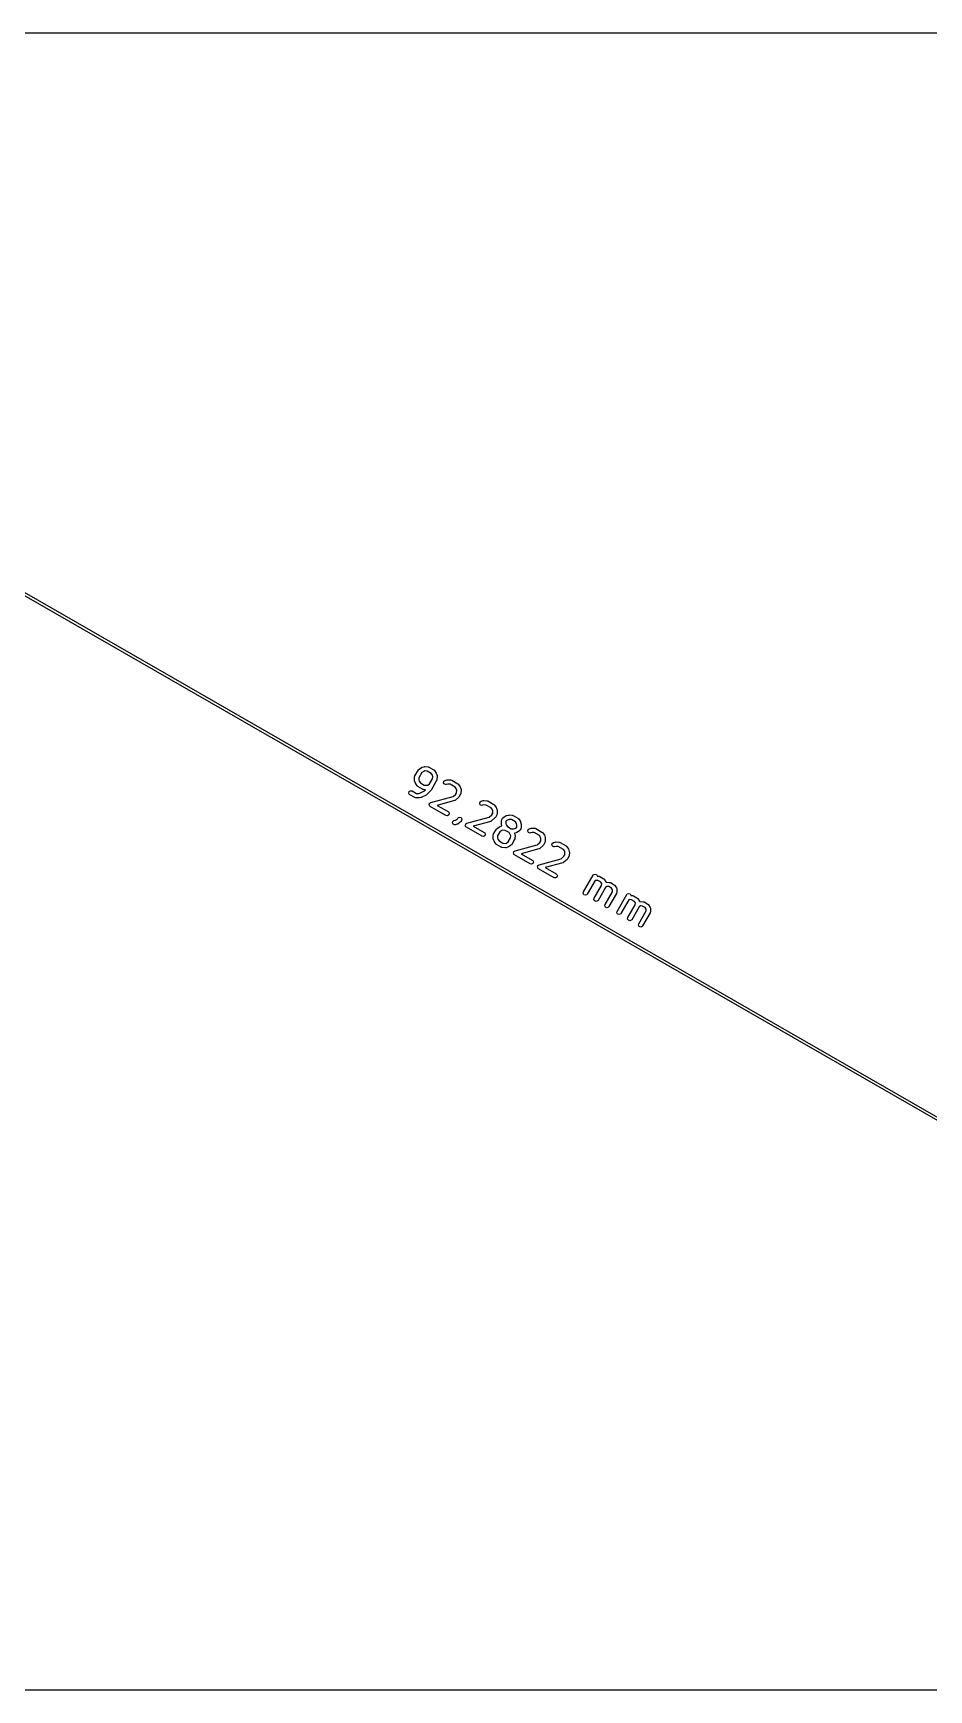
# Model space of a CAD drawing. Extents: x 2.16 to 9.36, y -6.25 to -0.75.
# Drawn here: x 4.506 to 5.717, y -5.077 to -2.837 of the extents above; entities that cross this region are included whole.
import ezdxf

# ---------------------------------------------------------------- set-up
doc = ezdxf.new("R2010")
doc.units = 0
doc.header["$MEASUREMENT"] = 0
doc.layers.add('BLACK', color=7, linetype='CONTINUOUS')

msp = doc.modelspace()

# ---------------------------------------------------------------- linework, layer by layer
at = {"layer": 'BLACK', "linetype": 'CONTINUOUS'}
for p, q in [((5, -2.8366), (3.5846, -2.8366)), ((5.2559, -2.8366), (5, -2.8366)), ((6.9272, -2.8366), (5.2559, -2.8366)), ((3.6535, -3.1093), (6.6614, -4.8389)), ((6.6614, -4.8434), (3.6535, -3.1139)), ((5.0277, -3.8319), (5.0312, -3.8296)), ((5.0312, -3.8296), (5.032, -3.8292)), ((5.032, -3.8292), (5.0321, -3.8292)), ((5.0321, -3.8292), (5.0346, -3.8285)), ((5.0346, -3.8285), (5.0355, -3.8284)), ((5.0355, -3.8284), (5.0356, -3.8284)), ((5.0356, -3.8284), (5.0398, -3.8287)), ((5.0398, -3.8287), (5.0408, -3.8289)), ((5.0408, -3.8289), (5.0409, -3.829)), ((5.0409, -3.829), (5.0411, -3.8291)), ((5.0411, -3.8291), (5.0476, -3.8328)), ((5.0215, -3.8465), (5.0217, -3.8423)), ((5.0215, -3.8466), (5.0215, -3.8465)), ((5.0216, -3.8475), (5.0215, -3.8466)), ((5.0223, -3.85), (5.0216, -3.8475)), ((5.0217, -3.8423), (5.022, -3.8413)), ((5.022, -3.8413), (5.0221, -3.8412)), ((5.0221, -3.841), (5.0268, -3.8329)), ((5.0221, -3.8412), (5.0221, -3.841)), ((5.0223, -3.8501), (5.0223, -3.85)), ((5.0227, -3.8509), (5.0223, -3.8501)), ((5.025, -3.8544), (5.0227, -3.8509)), ((5.0268, -3.8329), (5.0275, -3.8321)), ((5.0276, -3.8434), (5.0274, -3.8464)), ((5.0274, -3.8464), (5.0279, -3.848)), ((5.0275, -3.8321), (5.0276, -3.8321)), ((5.0276, -3.8321), (5.0277, -3.8319)), ((5.0316, -3.8365), (5.0276, -3.8434)), ((5.0279, -3.848), (5.0295, -3.8505)), ((5.0295, -3.8505), (5.0348, -3.8536)), ((5.0341, -3.8348), (5.0316, -3.8365)), ((5.0357, -3.8343), (5.0341, -3.8348)), ((5.0387, -3.8345), (5.0357, -3.8343)), ((5.044, -3.8376), (5.0387, -3.8345)), ((5.0395, -3.8533), (5.042, -3.8516)), ((5.042, -3.8516), (5.046, -3.8447)), ((5.0514, -3.8471), (5.0439, -3.8601)), ((5.0457, -3.8401), (5.044, -3.8376)), ((5.0461, -3.8417), (5.0457, -3.8401)), ((5.046, -3.8447), (5.0461, -3.8417)), ((5.0476, -3.8328), (5.0484, -3.8334)), ((5.0484, -3.8334), (5.0484, -3.8336)), ((5.0484, -3.8336), (5.0486, -3.8337)), ((5.0486, -3.8337), (5.0509, -3.8372)), ((5.0509, -3.8372), (5.0512, -3.838)), ((5.0512, -3.838), (5.0513, -3.8381)), ((5.0513, -3.8381), (5.052, -3.8406)), ((5.0515, -3.8469), (5.0514, -3.8471)), ((5.0516, -3.8468), (5.0515, -3.8469)), ((5.0518, -3.8458), (5.0516, -3.8468)), ((5.0521, -3.8416), (5.0518, -3.8458)), ((5.052, -3.8406), (5.052, -3.8415)), ((5.052, -3.8415), (5.0521, -3.8416)), ((5.0608, -3.8501), (5.0613, -3.8481)), ((5.0617, -3.8519), (5.0608, -3.8501)), ((5.0613, -3.8481), (5.063, -3.847)), ((5.0635, -3.8528), (5.0617, -3.8519)), ((5.063, -3.847), (5.0655, -3.8463)), ((5.0645, -3.8527), (5.0635, -3.8528)), ((5.0666, -3.8521), (5.0645, -3.8527)), ((5.0655, -3.8463), (5.0664, -3.8462)), ((5.0664, -3.8462), (5.0665, -3.8462)), ((5.0665, -3.8462), (5.0707, -3.8464)), ((5.0696, -3.8523), (5.0666, -3.8521)), ((5.0765, -3.8563), (5.0696, -3.8523)), ((5.0707, -3.8464), (5.0716, -3.8467)), ((5.0716, -3.8467), (5.0718, -3.8468)), ((5.0718, -3.8468), (5.072, -3.8468)), ((5.072, -3.8468), (5.0801, -3.8515)), ((5.0801, -3.8515), (5.0809, -3.8521)), ((5.0809, -3.8521), (5.0809, -3.8523)), ((5.0809, -3.8523), (5.0811, -3.8524)), ((5.0811, -3.8524), (5.0834, -3.8559)), ((5.0138, -3.8639), (5.0145, -3.862)), ((5.0145, -3.8658), (5.0138, -3.8639)), ((5.0145, -3.862), (5.0162, -3.861)), ((5.0153, -3.8664), (5.0145, -3.8658)), ((5.0218, -3.8702), (5.0153, -3.8664)), ((5.0162, -3.861), (5.0182, -3.8613)), ((5.0182, -3.8613), (5.0241, -3.8647)), ((5.0219, -3.8702), (5.0218, -3.8702)), ((5.0221, -3.8703), (5.0219, -3.8702)), ((5.0231, -3.8706), (5.0221, -3.8703)), ((5.0272, -3.8708), (5.0231, -3.8706)), ((5.0241, -3.8647), (5.0271, -3.8649)), ((5.0251, -3.8545), (5.025, -3.8544)), ((5.0252, -3.8546), (5.0251, -3.8545)), ((5.026, -3.8553), (5.0252, -3.8546)), ((5.0325, -3.859), (5.026, -3.8553)), ((5.0271, -3.8649), (5.0289, -3.8644)), ((5.0273, -3.8708), (5.0272, -3.8708)), ((5.0282, -3.8707), (5.0273, -3.8708)), ((5.0307, -3.87), (5.0282, -3.8707)), ((5.0289, -3.8644), (5.0343, -3.8617)), ((5.0309, -3.8699), (5.0307, -3.87)), ((5.0313, -3.8698), (5.0309, -3.8699)), ((5.0373, -3.8668), (5.0313, -3.8698)), ((5.0327, -3.8591), (5.0325, -3.859)), ((5.0328, -3.8592), (5.0327, -3.8591)), ((5.0338, -3.8594), (5.0328, -3.8592)), ((5.0363, -3.8596), (5.0338, -3.8594)), ((5.0343, -3.8617), (5.0363, -3.8596)), ((5.0348, -3.8536), (5.0378, -3.8537)), ((5.0382, -3.8662), (5.0373, -3.8668)), ((5.0373, -3.8668), (5.0373, -3.8668)), ((5.0378, -3.8537), (5.0395, -3.8533)), ((5.0435, -3.8606), (5.0382, -3.8662)), ((5.0436, -3.8605), (5.0435, -3.8606)), ((5.0439, -3.8601), (5.0436, -3.8605)), ((5.0436, -3.8769), (5.0736, -3.8688)), ((5.0758, -3.8743), (5.052, -3.8808)), ((5.0736, -3.8688), (5.0772, -3.8656)), ((5.076, -3.8742), (5.0758, -3.8743)), ((5.0762, -3.8742), (5.076, -3.8742)), ((5.077, -3.8737), (5.0762, -3.8742)), ((5.0782, -3.8588), (5.0765, -3.8563)), ((5.0815, -3.8697), (5.077, -3.8737)), ((5.0772, -3.8656), (5.0785, -3.8634)), ((5.0786, -3.8604), (5.0782, -3.8588)), ((5.0785, -3.8634), (5.0786, -3.8604)), ((5.0821, -3.869), (5.0815, -3.8697)), ((5.0815, -3.8697), (5.0815, -3.8697)), ((5.0839, -3.8658), (5.0821, -3.869)), ((5.0834, -3.8559), (5.0837, -3.8567)), ((5.0837, -3.8567), (5.0838, -3.8568)), ((5.0838, -3.8568), (5.0845, -3.8593)), ((5.084, -3.8656), (5.0839, -3.8658)), ((5.0841, -3.8654), (5.084, -3.8656)), ((5.0843, -3.8645), (5.0841, -3.8654)), ((5.0846, -3.8603), (5.0843, -3.8645)), ((5.0845, -3.8593), (5.0845, -3.8602)), ((5.0845, -3.8602), (5.0846, -3.8603)), ((5.1101, -3.8762), (5.1117, -3.875)), ((5.1117, -3.875), (5.1143, -3.8743)), ((5.1143, -3.8743), (5.1152, -3.8742)), ((5.1152, -3.8742), (5.1152, -3.8742)), ((5.1152, -3.8742), (5.1194, -3.8745)), ((5.1194, -3.8745), (5.1204, -3.8747)), ((5.1204, -3.8747), (5.1205, -3.8748)), ((5.1205, -3.8748), (5.1207, -3.8748)), ((5.1207, -3.8748), (5.1288, -3.8795)), ((5.0414, -3.8798), (5.0417, -3.8789)), ((5.0414, -3.8799), (5.0414, -3.8798)), ((5.0414, -3.88), (5.0414, -3.8799)), ((5.0418, -3.8808), (5.0414, -3.88)), ((5.0417, -3.8789), (5.0419, -3.8781)), ((5.0421, -3.8817), (5.0418, -3.8808)), ((5.0419, -3.8781), (5.042, -3.878)), ((5.042, -3.878), (5.0421, -3.8779)), ((5.0421, -3.8779), (5.0429, -3.8774)), ((5.0422, -3.8818), (5.0421, -3.8817)), ((5.0423, -3.8819), (5.0422, -3.8818)), ((5.0424, -3.8819), (5.0423, -3.8819)), ((5.0429, -3.8823), (5.0424, -3.8819)), ((5.0429, -3.8774), (5.0436, -3.8769)), ((5.064, -3.8945), (5.0429, -3.8823)), ((5.052, -3.8808), (5.067, -3.8893)), ((5.066, -3.8948), (5.064, -3.8945)), ((5.0677, -3.8938), (5.066, -3.8948)), ((5.067, -3.8893), (5.0677, -3.89)), ((5.0677, -3.89), (5.0684, -3.8919)), ((5.0684, -3.8919), (5.0677, -3.8938)), ((5.0801, -3.8982), (5.0808, -3.8974)), ((5.0808, -3.8974), (5.0827, -3.8967)), ((5.0827, -3.8967), (5.0846, -3.8974)), ((5.0846, -3.8974), (5.0856, -3.8991)), ((5.0923, -3.9049), (5.1224, -3.8968)), ((5.1096, -3.8781), (5.1101, -3.8762)), ((5.1104, -3.8799), (5.1096, -3.8781)), ((5.1122, -3.8808), (5.1104, -3.8799)), ((5.1133, -3.8807), (5.1122, -3.8808)), ((5.1154, -3.8801), (5.1133, -3.8807)), ((5.1184, -3.8803), (5.1154, -3.8801)), ((5.1253, -3.8843), (5.1184, -3.8803)), ((5.1224, -3.8968), (5.1259, -3.8937)), ((5.127, -3.8868), (5.1253, -3.8843)), ((5.1302, -3.8978), (5.1258, -3.9017)), ((5.1259, -3.8937), (5.1272, -3.8914)), ((5.1274, -3.8884), (5.127, -3.8868)), ((5.1272, -3.8914), (5.1274, -3.8884)), ((5.1288, -3.8795), (5.1296, -3.8802)), ((5.1296, -3.8802), (5.1297, -3.8803)), ((5.1297, -3.8803), (5.1298, -3.8804)), ((5.1298, -3.8804), (5.1321, -3.8839)), ((5.1303, -3.8977), (5.1302, -3.8978)), ((5.1308, -3.897), (5.1303, -3.8977)), ((5.1327, -3.8938), (5.1308, -3.897)), ((5.1321, -3.8839), (5.1325, -3.8847)), ((5.1325, -3.8847), (5.1325, -3.8848)), ((5.1325, -3.8848), (5.1332, -3.8874)), ((5.1328, -3.8935), (5.1327, -3.8936)), ((5.1327, -3.8936), (5.1327, -3.8938)), ((5.1331, -3.8925), (5.1328, -3.8935)), ((5.1333, -3.8883), (5.1331, -3.8925)), ((5.1332, -3.8874), (5.1333, -3.8882)), ((5.1333, -3.8882), (5.1333, -3.8883)), ((5.1406, -3.8983), (5.1412, -3.8975)), ((5.1412, -3.8975), (5.1414, -3.8975)), ((5.1414, -3.8975), (5.1415, -3.8973)), ((5.1415, -3.8973), (5.145, -3.895)), ((5.145, -3.895), (5.1458, -3.8947)), ((5.1458, -3.8947), (5.1459, -3.8946)), ((5.1459, -3.8946), (5.1484, -3.8939)), ((5.1484, -3.8939), (5.1493, -3.8939)), ((5.1493, -3.8939), (5.1494, -3.8938)), ((5.1494, -3.8938), (5.1535, -3.8941)), ((5.1535, -3.8941), (5.1545, -3.8943)), ((5.1545, -3.8943), (5.1547, -3.8944)), ((5.1547, -3.8944), (5.1548, -3.8945)), ((5.1548, -3.8945), (5.1613, -3.8982)), ((5.0727, -3.9045), (5.0733, -3.9026)), ((5.0736, -3.9064), (5.0727, -3.9045)), ((5.0733, -3.9026), (5.0749, -3.9014)), ((5.0754, -3.9072), (5.0736, -3.9064)), ((5.0749, -3.9014), (5.077, -3.9008)), ((5.0764, -3.9071), (5.0754, -3.9072)), ((5.079, -3.9064), (5.0764, -3.9071)), ((5.077, -3.9008), (5.0795, -3.8992)), ((5.0791, -3.9064), (5.079, -3.9064)), ((5.0799, -3.906), (5.0791, -3.9064)), ((5.0795, -3.8992), (5.0801, -3.8982)), ((5.0834, -3.9037), (5.0799, -3.906)), ((5.0835, -3.9036), (5.0834, -3.9037)), ((5.0836, -3.9035), (5.0835, -3.9036)), ((5.0843, -3.9027), (5.0836, -3.9035)), ((5.0852, -3.9011), (5.0843, -3.9027)), ((5.0856, -3.8991), (5.0852, -3.9011)), ((5.0902, -3.9078), (5.0905, -3.907)), ((5.0902, -3.9079), (5.0902, -3.9078)), ((5.0902, -3.9081), (5.0902, -3.9079)), ((5.0905, -3.9089), (5.0902, -3.9081)), ((5.0905, -3.907), (5.0907, -3.9061)), ((5.0909, -3.9097), (5.0905, -3.9089)), ((5.0907, -3.9061), (5.0908, -3.906)), ((5.0908, -3.9059), (5.0916, -3.9055)), ((5.0908, -3.906), (5.0908, -3.9059)), ((5.091, -3.9098), (5.0909, -3.9097)), ((5.091, -3.9099), (5.091, -3.9098)), ((5.0911, -3.9099), (5.091, -3.9099)), ((5.0916, -3.9104), (5.0911, -3.9099)), ((5.0916, -3.9055), (5.0923, -3.9049)), ((5.1128, -3.9225), (5.0916, -3.9104)), ((5.1246, -3.9024), (5.1008, -3.9088)), ((5.1008, -3.9088), (5.1157, -3.9174)), ((5.1157, -3.9174), (5.1165, -3.918)), ((5.1165, -3.918), (5.1172, -3.9199)), ((5.1172, -3.9199), (5.1165, -3.9218)), ((5.1247, -3.9023), (5.1246, -3.9024)), ((5.1249, -3.9022), (5.1247, -3.9023)), ((5.1258, -3.9017), (5.1249, -3.9022)), ((5.128, -3.9207), (5.1283, -3.9197)), ((5.1283, -3.9197), (5.1284, -3.9196)), ((5.1284, -3.9194), (5.1322, -3.9129)), ((5.1284, -3.9196), (5.1284, -3.9194)), ((5.1322, -3.9129), (5.1328, -3.9122)), ((5.1328, -3.9122), (5.133, -3.9121)), ((5.133, -3.9121), (5.1331, -3.912)), ((5.1331, -3.912), (5.1366, -3.9096)), ((5.1369, -3.9165), (5.1339, -3.9218)), ((5.1366, -3.9096), (5.1374, -3.9093)), ((5.1394, -3.9148), (5.1369, -3.9165)), ((5.1374, -3.9093), (5.1397, -3.9086)), ((5.1374, -3.9093), (5.1374, -3.9093)), ((5.139, -3.9054), (5.1392, -3.9012)), ((5.139, -3.9055), (5.139, -3.9054)), ((5.1391, -3.9064), (5.139, -3.9055)), ((5.1397, -3.9086), (5.1391, -3.9064)), ((5.1392, -3.9012), (5.1395, -3.9002)), ((5.1411, -3.9144), (5.1394, -3.9148)), ((5.1395, -3.9002), (5.1396, -3.9001)), ((5.1396, -3.8999), (5.1406, -3.8983)), ((5.1396, -3.9001), (5.1396, -3.8999)), ((5.1441, -3.9146), (5.1411, -3.9144)), ((5.1494, -3.9176), (5.1441, -3.9146)), ((5.1451, -3.9023), (5.1449, -3.9053)), ((5.1449, -3.9053), (5.1454, -3.9069)), ((5.1453, -3.9019), (5.1451, -3.9023)), ((5.1479, -3.9002), (5.1453, -3.9019)), ((5.1454, -3.9069), (5.147, -3.9094)), ((5.147, -3.9094), (5.1523, -3.9125)), ((5.1495, -3.8998), (5.1479, -3.9002)), ((5.151, -3.9201), (5.1494, -3.9176)), ((5.1525, -3.8999), (5.1495, -3.8998)), ((5.1515, -3.9218), (5.151, -3.9201)), ((5.1523, -3.9125), (5.1553, -3.9127)), ((5.1578, -3.903), (5.1525, -3.8999)), ((5.1553, -3.9127), (5.157, -3.9122)), ((5.159, -3.9178), (5.1567, -3.9184)), ((5.1567, -3.9184), (5.1573, -3.9207)), ((5.157, -3.9122), (5.1595, -3.9106)), ((5.1595, -3.9055), (5.1578, -3.903)), ((5.1598, -3.9174), (5.159, -3.9178)), ((5.159, -3.9178), (5.159, -3.9178)), ((5.1599, -3.9071), (5.1595, -3.9055)), ((5.1595, -3.9106), (5.1597, -3.9101)), ((5.1597, -3.9101), (5.1599, -3.9071)), ((5.1633, -3.9151), (5.1598, -3.9174)), ((5.1613, -3.8982), (5.1621, -3.8989)), ((5.1621, -3.8989), (5.1622, -3.899)), ((5.1622, -3.899), (5.1623, -3.8991)), ((5.1623, -3.8991), (5.1646, -3.9026)), ((5.1634, -3.9149), (5.1633, -3.9151)), ((5.1636, -3.9149), (5.1634, -3.9149)), ((5.1643, -3.9141), (5.1636, -3.9149)), ((5.1652, -3.9125), (5.1643, -3.9141)), ((5.1646, -3.9026), (5.165, -3.9034)), ((5.165, -3.9034), (5.165, -3.9035)), ((5.165, -3.9035), (5.1657, -3.9061)), ((5.1653, -3.9122), (5.1652, -3.9123)), ((5.1652, -3.9123), (5.1652, -3.9125)), ((5.1656, -3.9112), (5.1653, -3.9122)), ((5.1658, -3.907), (5.1656, -3.9112)), ((5.1657, -3.9061), (5.1658, -3.9069)), ((5.1658, -3.9069), (5.1658, -3.907)), ((5.1746, -3.9155), (5.1751, -3.9135)), ((5.1754, -3.9173), (5.1746, -3.9155)), ((5.1751, -3.9135), (5.1767, -3.9124)), ((5.1773, -3.9182), (5.1754, -3.9173)), ((5.1767, -3.9124), (5.1793, -3.9117)), ((5.1783, -3.9181), (5.1773, -3.9182)), ((5.1804, -3.9175), (5.1783, -3.9181)), ((5.1793, -3.9117), (5.1802, -3.9116)), ((5.1802, -3.9116), (5.1802, -3.9116)), ((5.1802, -3.9116), (5.1844, -3.9118)), ((5.1834, -3.9177), (5.1804, -3.9175)), ((5.1903, -3.9217), (5.1834, -3.9177)), ((5.1844, -3.9118), (5.1854, -3.9121)), ((5.1854, -3.9121), (5.1855, -3.9122)), ((5.1855, -3.9122), (5.1857, -3.9122)), ((5.1857, -3.9122), (5.1938, -3.9169)), ((5.1938, -3.9169), (5.1946, -3.9176)), ((5.1946, -3.9176), (5.1947, -3.9177)), ((5.1947, -3.9177), (5.1948, -3.9178)), ((5.1948, -3.9178), (5.1972, -3.9213)), ((5.1148, -3.9229), (5.1128, -3.9225)), ((5.1165, -3.9218), (5.1148, -3.9229)), ((5.1278, -3.9249), (5.128, -3.9207)), ((5.1278, -3.925), (5.1278, -3.9249)), ((5.1279, -3.9259), (5.1278, -3.925)), ((5.1286, -3.9284), (5.1279, -3.9259)), ((5.1286, -3.9285), (5.1286, -3.9284)), ((5.129, -3.9293), (5.1286, -3.9285)), ((5.1313, -3.9328), (5.129, -3.9293)), ((5.1314, -3.9329), (5.1313, -3.9328)), ((5.1315, -3.9331), (5.1314, -3.9329)), ((5.1323, -3.9337), (5.1315, -3.9331)), ((5.1388, -3.9375), (5.1323, -3.9337)), ((5.1339, -3.9218), (5.1337, -3.9248)), ((5.1337, -3.9248), (5.1342, -3.9264)), ((5.1342, -3.9264), (5.1358, -3.9289)), ((5.1358, -3.9289), (5.1411, -3.932)), ((5.1389, -3.9375), (5.1388, -3.9375)), ((5.1391, -3.9376), (5.1389, -3.9375)), ((5.1401, -3.9378), (5.1391, -3.9376)), ((5.1443, -3.9381), (5.1401, -3.9378)), ((5.1411, -3.932), (5.1441, -3.9322)), ((5.1441, -3.9322), (5.1458, -3.9317)), ((5.1452, -3.938), (5.1443, -3.9381)), ((5.1443, -3.9381), (5.1443, -3.9381)), ((5.1478, -3.9373), (5.1452, -3.938)), ((5.1458, -3.9317), (5.1483, -3.9301)), ((5.1486, -3.9369), (5.1478, -3.9373)), ((5.1478, -3.9373), (5.1478, -3.9373)), ((5.1483, -3.9301), (5.1513, -3.9248)), ((5.1521, -3.9346), (5.1486, -3.9369)), ((5.1513, -3.9248), (5.1515, -3.9218)), ((5.1522, -3.9345), (5.1521, -3.9346)), ((5.1524, -3.9344), (5.1522, -3.9345)), ((5.153, -3.9336), (5.1524, -3.9344)), ((5.1568, -3.9271), (5.153, -3.9336)), ((5.1566, -3.9428), (5.1574, -3.9423)), ((5.1569, -3.9268), (5.1568, -3.9269)), ((5.1568, -3.9269), (5.1568, -3.9271)), ((5.1572, -3.9258), (5.1569, -3.9268)), ((5.1574, -3.9216), (5.1572, -3.9258)), ((5.1573, -3.9207), (5.1574, -3.9216)), ((5.1574, -3.9216), (5.1574, -3.9216)), ((5.1574, -3.9423), (5.1874, -3.9342)), ((5.1896, -3.9397), (5.1658, -3.9462)), ((5.1874, -3.9342), (5.1909, -3.9311)), ((5.1898, -3.9396), (5.1896, -3.9397)), ((5.1899, -3.9396), (5.1898, -3.9396)), ((5.1908, -3.9391), (5.1899, -3.9396)), ((5.192, -3.9242), (5.1903, -3.9217)), ((5.1952, -3.9352), (5.1908, -3.9391)), ((5.1909, -3.9311), (5.1922, -3.9288)), ((5.1924, -3.9258), (5.192, -3.9242)), ((5.1922, -3.9288), (5.1924, -3.9258)), ((5.1953, -3.9351), (5.1952, -3.9352)), ((5.1958, -3.9344), (5.1953, -3.9351)), ((5.1977, -3.9312), (5.1958, -3.9344)), ((5.1972, -3.9213), (5.1975, -3.9221)), ((5.1975, -3.9221), (5.1975, -3.9222)), ((5.1975, -3.9222), (5.1982, -3.9247)), ((5.1978, -3.9309), (5.1977, -3.931)), ((5.1977, -3.931), (5.1977, -3.9312)), ((5.1981, -3.9299), (5.1978, -3.9309)), ((5.1983, -3.9257), (5.1981, -3.9299)), ((5.1982, -3.9247), (5.1983, -3.9256)), ((5.1983, -3.9256), (5.1983, -3.9257)), ((5.2071, -3.9342), (5.2076, -3.9322)), ((5.2079, -3.936), (5.2071, -3.9342)), ((5.2076, -3.9322), (5.2092, -3.9311)), ((5.2098, -3.9369), (5.2079, -3.936)), ((5.2092, -3.9311), (5.2118, -3.9304)), ((5.2108, -3.9368), (5.2098, -3.9369)), ((5.2129, -3.9362), (5.2108, -3.9368)), ((5.2118, -3.9304), (5.2127, -3.9303)), ((5.2127, -3.9303), (5.2127, -3.9303)), ((5.2127, -3.9303), (5.2169, -3.9305)), ((5.2159, -3.9364), (5.2129, -3.9362)), ((5.2228, -3.9404), (5.2159, -3.9364)), ((5.2169, -3.9305), (5.2179, -3.9308)), ((5.2179, -3.9308), (5.218, -3.9309)), ((5.218, -3.9309), (5.2182, -3.9309)), ((5.2182, -3.9309), (5.2264, -3.9356)), ((5.2245, -3.9429), (5.2228, -3.9404)), ((5.2264, -3.9356), (5.2271, -3.9362)), ((5.2271, -3.9362), (5.2272, -3.9364)), ((5.2272, -3.9364), (5.2273, -3.9365)), ((5.2273, -3.9365), (5.2297, -3.94)), ((5.2297, -3.94), (5.23, -3.9408)), ((5.23, -3.9408), (5.23, -3.9409)), ((5.23, -3.9409), (5.2307, -3.9434)), ((5.1552, -3.9452), (5.1555, -3.9443)), ((5.1552, -3.9453), (5.1552, -3.9452)), ((5.1552, -3.9454), (5.1552, -3.9453)), ((5.1556, -3.9462), (5.1552, -3.9454)), ((5.1555, -3.9443), (5.1557, -3.9435)), ((5.1559, -3.9471), (5.1556, -3.9462)), ((5.1557, -3.9435), (5.1558, -3.9434)), ((5.1558, -3.9434), (5.1559, -3.9433)), ((5.1559, -3.9433), (5.1566, -3.9428)), ((5.156, -3.9472), (5.1559, -3.9471)), ((5.156, -3.9473), (5.156, -3.9472)), ((5.1562, -3.9473), (5.156, -3.9473)), ((5.1566, -3.9477), (5.1562, -3.9473)), ((5.1778, -3.9599), (5.1566, -3.9477)), ((5.1658, -3.9462), (5.1807, -3.9548)), ((5.1798, -3.9602), (5.1778, -3.9599)), ((5.1815, -3.9592), (5.1798, -3.9602)), ((5.1807, -3.9548), (5.1815, -3.9554)), ((5.1815, -3.9554), (5.1822, -3.9573)), ((5.1822, -3.9573), (5.1815, -3.9592)), ((5.1877, -3.9639), (5.188, -3.963)), ((5.1877, -3.964), (5.1877, -3.9639)), ((5.1877, -3.9641), (5.1877, -3.964)), ((5.1881, -3.9649), (5.1877, -3.9641)), ((5.188, -3.963), (5.1882, -3.9622)), ((5.1884, -3.9658), (5.1881, -3.9649)), ((5.1882, -3.9622), (5.1883, -3.9621)), ((5.1883, -3.9621), (5.1884, -3.962)), ((5.1884, -3.962), (5.1891, -3.9615)), ((5.1891, -3.9615), (5.1899, -3.961)), ((5.1899, -3.961), (5.2199, -3.9529)), ((5.2221, -3.9584), (5.1983, -3.9649)), ((5.1983, -3.9649), (5.2132, -3.9735)), ((5.2199, -3.9529), (5.2235, -3.9497)), ((5.2223, -3.9583), (5.2221, -3.9584)), ((5.2224, -3.9583), (5.2223, -3.9583)), ((5.2233, -3.9578), (5.2224, -3.9583)), ((5.2277, -3.9538), (5.2233, -3.9578)), ((5.2235, -3.9497), (5.2247, -3.9475)), ((5.2249, -3.9445), (5.2245, -3.9429)), ((5.2247, -3.9475), (5.2249, -3.9445)), ((5.2278, -3.9538), (5.2277, -3.9538)), ((5.2283, -3.9531), (5.2278, -3.9538)), ((5.2302, -3.9499), (5.2283, -3.9531)), ((5.2304, -3.9496), (5.2302, -3.9497)), ((5.2302, -3.9497), (5.2302, -3.9499)), ((5.2306, -3.9486), (5.2304, -3.9496)), ((5.2308, -3.9444), (5.2306, -3.9486)), ((5.2307, -3.9434), (5.2308, -3.9443)), ((5.2308, -3.9443), (5.2308, -3.9444)), ((5.1885, -3.9659), (5.1884, -3.9658)), ((5.1885, -3.966), (5.1885, -3.9659)), ((5.1887, -3.966), (5.1885, -3.966)), ((5.1892, -3.9664), (5.1887, -3.966)), ((5.2103, -3.9786), (5.1892, -3.9664)), ((5.2123, -3.9789), (5.2103, -3.9786)), ((5.214, -3.9779), (5.2123, -3.9789)), ((5.2132, -3.9735), (5.214, -3.9741)), ((5.214, -3.9741), (5.2147, -3.976)), ((5.2147, -3.976), (5.214, -3.9779)), ((5.2498, -3.9979), (5.2629, -3.9752)), ((5.2655, -3.9824), (5.2549, -4.0008)), ((5.2629, -3.9752), (5.2636, -3.9744)), ((5.2636, -3.9744), (5.2655, -3.9737)), ((5.2655, -3.9737), (5.2674, -3.9744)), ((5.2665, -3.9822), (5.2655, -3.9824)), ((5.2695, -3.9823), (5.2665, -3.9822)), ((5.2674, -3.9744), (5.2684, -3.9761)), ((5.2684, -3.9761), (5.2683, -3.9764)), ((5.2683, -3.9764), (5.2705, -3.9765)), ((5.2731, -3.9844), (5.2695, -3.9823)), ((5.2705, -3.9765), (5.2715, -3.9767)), ((5.2715, -3.9767), (5.2716, -3.9768)), ((5.2716, -3.9768), (5.2718, -3.9769)), ((5.2718, -3.9769), (5.2767, -3.9797)), ((5.2745, -3.9865), (5.2731, -3.9844)), ((5.2744, -3.989), (5.2745, -3.9865)), ((5.2767, -3.9797), (5.2775, -3.9803)), ((5.2775, -3.9803), (5.2775, -3.9805)), ((5.2775, -3.9805), (5.2777, -3.9806)), ((5.2777, -3.9806), (5.28, -3.9841)), ((5.28, -3.9841), (5.2803, -3.9847)), ((5.2803, -3.9847), (5.2805, -3.9848)), ((5.2805, -3.9848), (5.281, -3.9846)), ((5.281, -3.9846), (5.2851, -3.9849)), ((5.2851, -3.9849), (5.2861, -3.9851)), ((5.2861, -3.9851), (5.2863, -3.9852)), ((5.2863, -3.9852), (5.2864, -3.9853)), ((5.2864, -3.9853), (5.2913, -3.9881)), ((5.2495, -3.9999), (5.2498, -3.9979)), ((5.2505, -4.0016), (5.2495, -3.9999)), ((5.2524, -4.0023), (5.2505, -4.0016)), ((5.2543, -4.0016), (5.2524, -4.0023)), ((5.2549, -4.0008), (5.2543, -4.0016)), ((5.2641, -4.0083), (5.2645, -4.0063)), ((5.2651, -4.0101), (5.2641, -4.0083)), ((5.2645, -4.0063), (5.2744, -3.989)), ((5.2696, -4.0093), (5.2689, -4.01)), ((5.2795, -3.992), (5.2696, -4.0093)), ((5.2791, -4.0147), (5.289, -3.9975)), ((5.2816, -3.9906), (5.2795, -3.992)), ((5.2841, -3.9907), (5.2816, -3.9906)), ((5.2878, -3.9929), (5.2841, -3.9907)), ((5.2945, -3.9998), (5.2842, -4.0177)), ((5.2892, -3.9949), (5.2878, -3.9929)), ((5.289, -3.9975), (5.2892, -3.9949)), ((5.2913, -3.9881), (5.2921, -3.9887)), ((5.2921, -3.9887), (5.2922, -3.9889)), ((5.2922, -3.9889), (5.2923, -3.989)), ((5.2923, -3.989), (5.2946, -3.9925)), ((5.2946, -3.9995), (5.2945, -3.9996)), ((5.2945, -3.9996), (5.2945, -3.9998)), ((5.2946, -3.9925), (5.295, -3.9934)), ((5.2949, -3.9985), (5.2946, -3.9995)), ((5.2951, -3.9943), (5.2949, -3.9985)), ((5.295, -3.9934), (5.295, -3.9939)), ((5.295, -3.9939), (5.2951, -3.9943)), ((5.2953, -4.0241), (5.3084, -4.0013)), ((5.3111, -4.0086), (5.3005, -4.027)), ((5.3084, -4.0013), (5.3091, -4.0005)), ((5.3091, -4.0005), (5.311, -3.9998)), ((5.311, -3.9998), (5.3129, -4.0005)), ((5.312, -4.0083), (5.3111, -4.0086)), ((5.315, -4.0085), (5.312, -4.0083)), ((5.3129, -4.0005), (5.3139, -4.0023)), ((5.3139, -4.0023), (5.3138, -4.0025)), ((5.3138, -4.0025), (5.316, -4.0026)), ((5.3187, -4.0106), (5.315, -4.0085)), ((5.316, -4.0026), (5.317, -4.0029)), ((5.317, -4.0029), (5.3171, -4.003)), ((5.3171, -4.003), (5.3173, -4.003)), ((5.3173, -4.003), (5.3222, -4.0058)), ((5.3222, -4.0058), (5.323, -4.0065)), ((5.323, -4.0065), (5.323, -4.0067)), ((5.323, -4.0067), (5.3232, -4.0068)), ((5.3232, -4.0068), (5.3255, -4.0103)), ((5.267, -4.0107), (5.2651, -4.0101)), ((5.2689, -4.01), (5.267, -4.0107)), ((5.2787, -4.0167), (5.2791, -4.0147)), ((5.2797, -4.0185), (5.2787, -4.0167)), ((5.2816, -4.0192), (5.2797, -4.0185)), ((5.2835, -4.0185), (5.2816, -4.0192)), ((5.2842, -4.0177), (5.2835, -4.0185)), ((5.295, -4.0261), (5.2953, -4.0241)), ((5.296, -4.0278), (5.295, -4.0261)), ((5.2979, -4.0285), (5.296, -4.0278)), ((5.2998, -4.0278), (5.2979, -4.0285)), ((5.3005, -4.027), (5.2998, -4.0278)), ((5.31, -4.0325), (5.3199, -4.0152)), ((5.325, -4.0182), (5.3151, -4.0354)), ((5.32, -4.0127), (5.3187, -4.0106)), ((5.3199, -4.0152), (5.32, -4.0127)), ((5.3246, -4.0409), (5.3345, -4.0236)), ((5.3271, -4.0168), (5.325, -4.0182)), ((5.3255, -4.0103), (5.3258, -4.0109)), ((5.3258, -4.0109), (5.326, -4.0109)), ((5.326, -4.0109), (5.3265, -4.0108)), ((5.3265, -4.0108), (5.3307, -4.0111)), ((5.3296, -4.0169), (5.3271, -4.0168)), ((5.3333, -4.019), (5.3296, -4.0169)), ((5.34, -4.026), (5.3297, -4.0438)), ((5.3307, -4.0111), (5.3316, -4.0113)), ((5.3316, -4.0113), (5.3318, -4.0114)), ((5.3318, -4.0114), (5.332, -4.0114)), ((5.332, -4.0114), (5.3368, -4.0142)), ((5.3347, -4.0211), (5.3333, -4.019)), ((5.3345, -4.0236), (5.3347, -4.0211)), ((5.3368, -4.0142), (5.3376, -4.0149)), ((5.3376, -4.0149), (5.3377, -4.0151)), ((5.3377, -4.0151), (5.3378, -4.0152)), ((5.3378, -4.0152), (5.3401, -4.0187)), ((5.3401, -4.0257), (5.34, -4.0258)), ((5.34, -4.0258), (5.34, -4.026)), ((5.3401, -4.0187), (5.3405, -4.0196)), ((5.3404, -4.0247), (5.3401, -4.0257)), ((5.3406, -4.0205), (5.3404, -4.0247)), ((5.3405, -4.0196), (5.3405, -4.0201)), ((5.3405, -4.0201), (5.3406, -4.0205)), ((5.3096, -4.0345), (5.31, -4.0325)), ((5.3106, -4.0362), (5.3096, -4.0345)), ((5.3125, -4.0369), (5.3106, -4.0362)), ((5.3144, -4.0362), (5.3125, -4.0369)), ((5.3151, -4.0354), (5.3144, -4.0362)), ((5.3242, -4.0429), (5.3246, -4.0409)), ((5.3253, -4.0446), (5.3242, -4.0429)), ((5.3272, -4.0453), (5.3253, -4.0446)), ((5.329, -4.0446), (5.3272, -4.0453)), ((5.3297, -4.0438), (5.329, -4.0446)), ((3.3484, -5.0768), (6.7303, -5.0768))]:
    msp.add_line(p, q, dxfattribs=at)

doc.saveas('drawing.dxf')
